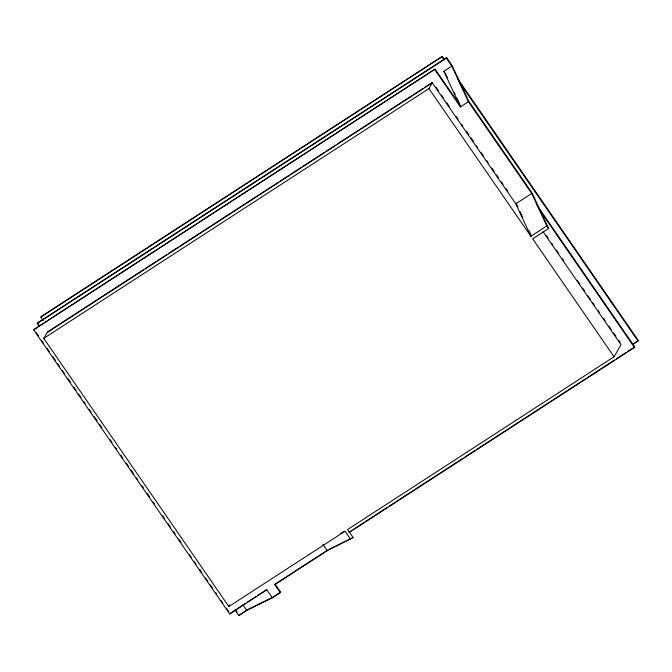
<?xml version="1.0" encoding="UTF-8"?>
<svg xmlns="http://www.w3.org/2000/svg" width="672" height="672" viewBox="0 0 672 672"><rect width="100%" height="100%" fill="white"/><g stroke="black" fill="none" stroke-linecap="round" stroke-linejoin="round"><path stroke-width="1.01" d="M317.075 556.912L275.117 584.119L280.619 592.099L280.3 592.654L272.336 597.82L266.834 589.84L229.681 613.922L33.6 329.776L435.061 69.098L460.169 105.479M39.018 326.038L37.229 323.442L37.548 322.888L446.645 57.599L452.155 65.579L468.72 101.178L532.031 192.923L548.596 228.522L532.678 238.846L614.048 356.756L347.617 529.536L353.119 537.516L327.239 550.662L274.789 584.674L280.3 592.654M43.243 320.561L40.858 317.108L41.177 316.554L442.319 56.431L444.696 59.884M350.549 539.179L345.038 531.199L228.833 606.556L43.756 338.377L47.065 332.598L432.289 82.799L515.794 203.809L530.897 236.267L546.815 225.943L531.712 193.486L468.401 101.741L451.836 66.142L446.326 58.162L446.645 57.599M33.6 329.776L435.061 69.098M40.858 317.108L442.319 56.431M43.756 338.377L428.98 88.578L432.289 82.799M228.833 606.556L229.774 604.909M229.681 613.922L245.566 603.28M234.965 609.983L238.82 615.569L247.103 609.848M274.789 584.674L275.117 584.119M614.048 356.756L620.987 344.652L543.026 231.68M349.415 532.3L634.452 347.466L634.771 346.912L537.104 205.372M632.806 344.56L638.4 340.578L457.808 78.884M37.229 323.442L446.326 58.162M468.401 101.741L460.438 106.898L443.873 71.299L451.836 66.142M47.384 332.035L144.136 269.304M145.891 268.162L155.568 261.887M157.324 260.753L167 254.478M168.756 253.336L178.433 247.061M180.188 245.918L277.813 182.616M279.577 181.474L289.246 175.199M291.01 174.065L300.678 167.79M302.442 166.648L324.425 152.393M326.189 151.25L335.866 144.976M337.621 143.833L411.499 95.928M413.255 94.786L422.932 88.511M424.687 87.368L431.726 82.807M515.794 203.809L531.712 193.486M633.998 343.426L638.4 340.578M348.902 532.283L352.422 530.006M354.178 528.864L363.854 522.589M365.618 521.447L387.61 507.184M389.365 506.05L463.252 458.136M465.007 456.994L474.684 450.719M476.448 449.576L585.514 378.848M587.278 377.706L614.544 360.032M616.3 358.89L625.976 352.615M627.732 351.473L634.771 346.912M247.288 602.154L255.931 596.551M257.662 595.434L266.297 589.831M318.822 555.778L327.566 550.108M238.82 615.569L246.784 610.411L272.336 597.82M273.454 596.744L280.619 592.099M340.376 533.501L345.038 531.199M328.474 549.654L353.119 537.516M264.575 590.948L266.834 589.84M248.01 609.403L272.664 597.257M441.991 56.986L443.78 59.581M459.278 82.034L638.081 341.132M443.873 71.299L445.066 73.021M539.162 209.378L634.452 347.466M546.815 225.943L548.596 228.522M434.742 69.653L460.438 106.898M546.328 235.435L548.108 238.022M551.678 243.197L552.871 244.919M556.441 250.093L558.818 253.546M562.388 258.72L563.581 260.442M577.265 280.274L579.65 283.727M582.624 288.036L584.413 290.623M587.983 295.798L590.36 299.25M592.738 302.702L594.527 305.29M598.097 310.456L599.29 312.186M603.456 318.217L605.237 320.804M608.807 325.979L611.184 329.431M613.57 332.884L615.947 336.328M618.92 340.645L620.113 342.367M436.162 87.385L438.53 90.821M441.487 95.113L443.268 97.684M446.821 102.841L449.19 106.268M456.296 116.567L458.069 119.146M461.63 124.295L462.815 126.008M466.368 131.158L468.737 134.593M471.106 138.02L473.474 141.456M476.431 145.748L477.616 147.462M481.169 152.611L483.538 156.047M486.503 160.339L488.275 162.91M491.828 168.059L494.197 171.494M496.566 174.93L498.347 177.5M501.304 181.793L503.084 184.372M506.041 188.664L507.822 191.234M428.98 88.578L530.897 236.267M322.837 544.278L327.239 550.662M242.928 604.825L246.784 610.411M37.548 322.888L39.337 325.475M235.838 610.226L236.939 611.822M36.305 332.674L38.69 336.126M41.664 340.452L43.453 343.039M47.032 348.222L49.417 351.674M52.996 356.857L55.373 360.31M57.758 363.77L59.548 366.358M62.53 370.675L64.319 373.271M67.889 378.445L70.274 381.906M73.853 387.089L76.238 390.541M78.624 393.994L81.001 397.446M83.983 401.772L85.176 403.494M89.351 409.542L91.14 412.129M94.114 416.447L97.096 420.773M99.481 424.225L101.867 427.678M110.208 439.774L111.997 442.361M115.576 447.544L116.768 449.274M120.935 455.314L122.724 457.909M126.302 463.092L128.688 466.544M131.065 469.997L133.451 473.449M136.433 477.775L137.626 479.497M141.8 485.545L143.581 488.132M147.16 493.315L149.545 496.776M153.124 501.95L154.316 503.681M162.658 515.777L164.447 518.364M168.017 523.547L170.402 526.999M173.384 531.317L175.174 533.912M178.752 539.095L181.129 542.548M189.479 554.635L191.268 557.231M194.242 561.548L196.031 564.136M199.609 569.318L201.995 572.771M205.573 577.954L207.95 581.414M210.336 584.867L212.722 588.319M215.704 592.637L216.896 594.367M221.063 600.415L222.852 603.002M226.43 608.185L228.816 611.638M516.113 203.246L517.86 207.001M520.036 211.68L522.656 217.3M528.755 230.42L531.376 236.04M445.654 73.886L447.384 77.591M454.289 92.434L455.154 94.282M456.876 97.994L459.9 104.488"/></g></svg>
